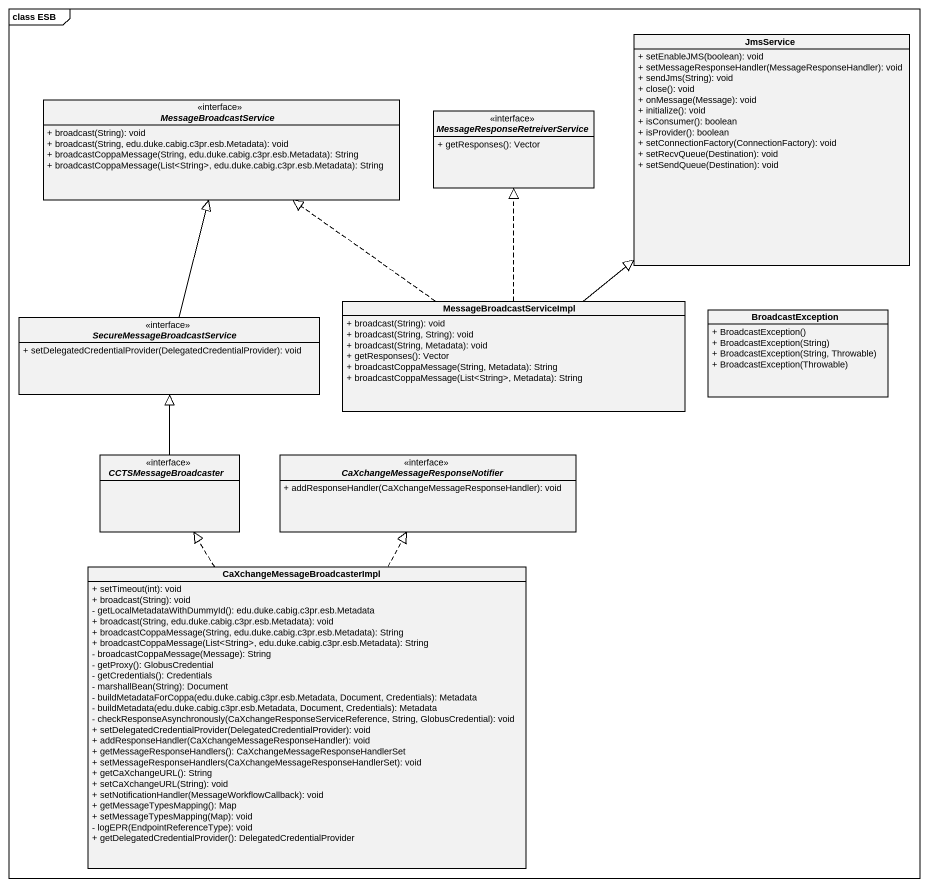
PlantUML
@startuml
mainframe class ESB
hide circle
hide empty members
skinparam classAttributeIconSize 0
class JmsService {
  + setEnableJMS(boolean): void
  + setMessageResponseHandler(MessageResponseHandler): void
  + sendJms(String): void
  + close(): void
  + onMessage(Message): void
  + initialize(): void
  + isConsumer(): boolean
  + isProvider(): boolean
  + setConnectionFactory(ConnectionFactory): void
  + setRecvQueue(Destination): void
  + setSendQueue(Destination): void
}
interface MessageBroadcastService <<interface>> {
  + broadcast(String): void
  + broadcast(String, edu.duke.cabig.c3pr.esb.Metadata): void
  + broadcastCoppaMessage(String, edu.duke.cabig.c3pr.esb.Metadata): String
  + broadcastCoppaMessage(List<String>, edu.duke.cabig.c3pr.esb.Metadata): String
}
interface "MessageResponseRetreiverService" as MessageResponseRetreiverServ <<interface>> {
  + getResponses(): Vector
}
class MessageBroadcastServiceImpl {
  + broadcast(String): void
  + broadcast(String, String): void
  + broadcast(String, Metadata): void
  + getResponses(): Vector
  + broadcastCoppaMessage(String, Metadata): String
  + broadcastCoppaMessage(List<String>, Metadata): String
}
interface "SecureMessageBroadcastService" as SecureMessageBroadcastServic <<interface>> {
  + setDelegatedCredentialProvider(DelegatedCredentialProvider): void
}
class BroadcastException {
  + BroadcastException()
  + BroadcastException(String)
  + BroadcastException(String, Throwable)
  + BroadcastException(Throwable)
}
interface CCTSMessageBroadcaster <<interface>>
interface "CaXchangeMessageResponseNotifier" as CaXchangeMessageResponseNoti <<interface>> {
  + addResponseHandler(CaXchangeMessageResponseHandler): void
}
class "CaXchangeMessageBroadcasterImpl" as CaXchangeMessageBroadcasterI {
  + setTimeout(int): void
  + broadcast(String): void
  - getLocalMetadataWithDummyId(): edu.duke.cabig.c3pr.esb.Metadata
  + broadcast(String, edu.duke.cabig.c3pr.esb.Metadata): void
  + broadcastCoppaMessage(String, edu.duke.cabig.c3pr.esb.Metadata): String
  + broadcastCoppaMessage(List<String>, edu.duke.cabig.c3pr.esb.Metadata): String
  - broadcastCoppaMessage(Message): String
  - getProxy(): GlobusCredential
  - getCredentials(): Credentials
  - marshallBean(String): Document
  - buildMetadataForCoppa(edu.duke.cabig.c3pr.esb.Metadata, Document, Credentials): Metadata
  - buildMetadata(edu.duke.cabig.c3pr.esb.Metadata, Document, Credentials): Metadata
  - checkResponseAsynchronously(CaXchangeResponseServiceReference, String, GlobusCredential): void
  + setDelegatedCredentialProvider(DelegatedCredentialProvider): void
  + addResponseHandler(CaXchangeMessageResponseHandler): void
  + getMessageResponseHandlers(): CaXchangeMessageResponseHandlerSet
  + setMessageResponseHandlers(CaXchangeMessageResponseHandlerSet): void
  + getCaXchangeURL(): String
  + setCaXchangeURL(String): void
  + setNotificationHandler(MessageWorkflowCallback): void
  + getMessageTypesMapping(): Map
  + setMessageTypesMapping(Map): void
  - logEPR(EndpointReferenceType): void
  + getDelegatedCredentialProvider(): DelegatedCredentialProvider
}
MessageBroadcastServiceImpl -up-|> JmsService
MessageBroadcastServiceImpl .up.|> MessageBroadcastService
MessageBroadcastServiceImpl .up.|> MessageResponseRetreiverServ
SecureMessageBroadcastServic -up-|> MessageBroadcastService
CCTSMessageBroadcaster -up-|> SecureMessageBroadcastServic
CaXchangeMessageBroadcasterI .up.|> CCTSMessageBroadcaster
CaXchangeMessageBroadcasterI .up.|> CaXchangeMessageResponseNoti
@enduml
